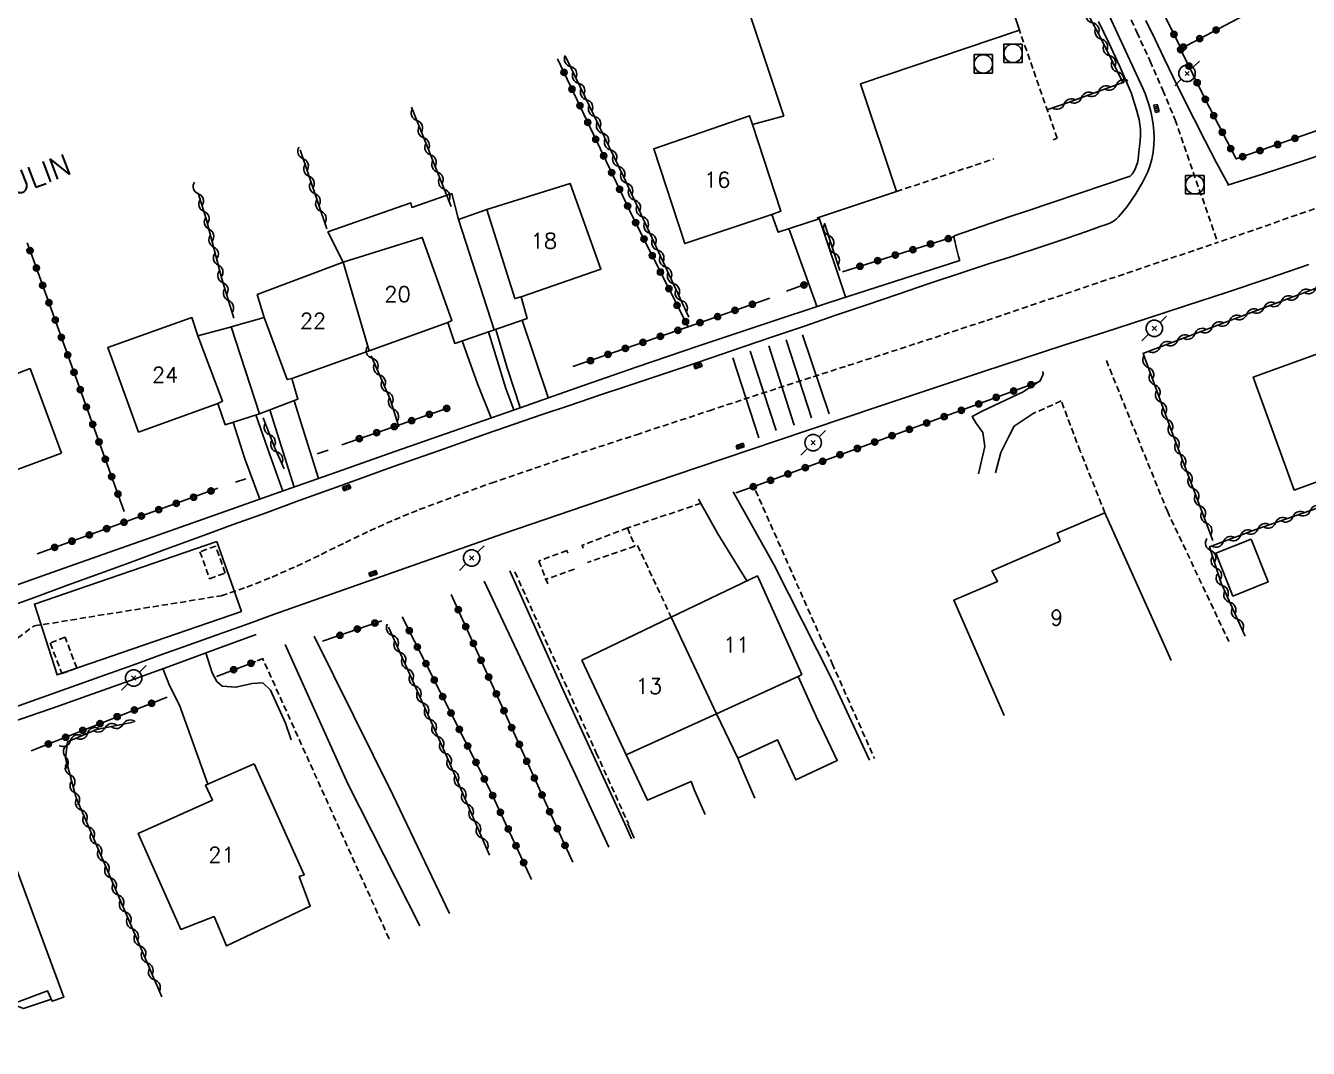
# Model space of a CAD drawing. Header units: millimetres. Extents: x 157000 to 158001, y 157000 to 158002.
# Drawn here: x 157715.7 to 157819.8, y 157802.9 to 157885.9 of the extents above; entities that cross this region are included whole.
import ezdxf
from ezdxf.enums import TextEntityAlignment as Align

# ---------------------------------------------------------------- set-up
doc = ezdxf.new("R2010")
doc.units = ezdxf.units.MM
doc.linetypes.add('DASHED', pattern=[0.75, 0.5, -0.25])
doc.layers.get('0').update_dxf_attribs({"linetype": 'CONTINUOUS'})
for name, color, linetype in [('W0001', 6, 'DASHED'), ('W0008', 7, 'CONTINUOUS'), ('W0014', 7, 'CONTINUOUS'), ('W0016', 2, 'CONTINUOUS'), ('W0017', 7, 'CONTINUOUS'), ('W0101', 7, 'CONTINUOUS'), ('W0104', 1, 'CONTINUOUS'), ('W0112', 1, 'DASHED'), ('W0310', 3, 'CONTINUOUS'), ('W0323', 7, 'CONTINUOUS'), ('W0401', 7, 'CONTINUOUS'), ('W0420', 7, 'CONTINUOUS'), ('W0473', 7, 'CONTINUOUS'), ('W0989', 7, 'CONTINUOUS'), ('W0991', 7, 'CONTINUOUS'), ('W1102', 7, 'CONTINUOUS')]:
    doc.layers.add(name, color=color, linetype=linetype)
doc.styles.get("Standard").update_dxf_attribs({"font": 'romans.shx', "width": 0.85})

# ---------------------------------------------------------------- blocks, each defined once
blk = doc.blocks.new('T401')
for p, q in [((-0.3, 0.3), (0, 0.3)), ((-0.3, -0.25), (-0.3, 0.3)), ((-0.3, 0.15), (0, 0.15)), ((-0.3, 0), (0, 0)), ((0, 0.3), (0, -0.25)), ((-0.3, -0.15), (0, -0.15)), ((-0.3, -0.25), (-0.3, -0.3)), ((-0.3, -0.3), (0, -0.3)), ((0, -0.3), (0, -0.25))]:
    blk.add_line(p, q)
blk = doc.blocks.new('T473')
for p, q in [((-0.166667, 0.166667), (0.166667, -0.166667)), ((-0.166667, -0.166667), (0.166667, 0.166667)), ((0.500001, 0.500001), (1.000002, 1.000002)), ((-1.000002, -1.000002), (-0.500001, -0.500001))]:
    blk.add_line(p, q)
blk.add_ellipse((0, 0), major_axis=(0.471405, 0.471405), ratio=1, start_param=5.4977871438, end_param=11.780972451)
blk = doc.blocks.new('T420')
for p, q in [((0.75, 0.75), (-0.75, 0.75)), ((-0.75, 0.75), (-0.75, -0.75)), ((0.75, 0.75), (0.75, -0.75)), ((0.75, -0.75), (-0.75, -0.75))]:
    blk.add_line(p, q)
blk.add_ellipse((0, 0), major_axis=(-0.53, 0.53), ratio=1, start_param=3.926991, end_param=10.210176)
blk = doc.blocks.new('t310o')
at = {"color": 0, "linetype": 'Continuous'}
for centre, start, end in [((-0.5, 0.38), 216.8699, 323.1304), ((0.5, -0.37), 36.8699, 143.1303)]:
    blk.add_arc(centre, 0.625, start, end, dxfattribs=at)
blk = doc.blocks.new('t323o')
at = {"color": 0, "linetype": 'Continuous'}
for radius in [0.25, 0.15]:
    blk.add_circle((0, 0), radius, dxfattribs=at)

msp = doc.modelspace()

# ---------------------------------------------------------------- linework, layer by layer
at = {"layer": 'W0001'}
for points in [[(157881.19, 157896.43), (157872.08, 157892.38), (157870.18, 157891.53), (157868.28, 157890.67), (157866.38, 157889.82), (157864.48, 157888.96), (157862.59, 157888.1), (157860.68, 157887.25), (157858.78, 157886.41), (157856.87, 157885.57), (157852.61, 157883.7), (157848.33, 157881.83), (157844.05, 157880.01), (157839.73, 157878.24), (157835.08, 157876.43), (157830.4, 157874.67), (157825.7, 157872.97), (157821, 157871.29), (157812.43, 157868.32)], [(157804.79, 157887.74), (157805.87, 157885.39), (157806.95, 157883.04), (157807.99, 157880.67), (157808.98, 157878.28), (157812.43, 157868.32)], [(157712.03, 157833.99), (157716.39, 157837.2), (157731.57, 157839.65), (157733.66, 157840.35), (157735.7, 157841.17), (157737.71, 157842.06), (157739.69, 157843.01), (157741.65, 157843.97), (157743.63, 157844.92), (157745.63, 157845.82), (157747.65, 157846.65), (157753.48, 157848.8), (157759.36, 157850.8), (157765.26, 157852.72), (157771.16, 157854.66), (157773.97, 157855.59), (157776.79, 157856.51), (157779.61, 157857.42), (157782.43, 157858.33), (157785.25, 157859.23), (157788.07, 157860.15), (157790.89, 157861.07), (157793.7, 157862), (157812.43, 157868.32)]]:
    msp.add_lwpolyline(points, dxfattribs=at)
at = {"layer": 'W0008'}
msp.add_lwpolyline([(157813.3, 157872.99), (157812.35, 157874.78), (157811.42, 157876.58), (157810.49, 157878.39), (157809.58, 157880.2), (157808.83, 157881.73), (157808.08, 157883.25), (157807.35, 157884.78), (157806.61, 157886.32)], dxfattribs=at)
at = {"layer": 'W0014'}
for points in [[(157802.76, 157886.24), (157803.64, 157884.46), (157804.48, 157882.66), (157805.26, 157880.84), (157805.43, 157880.4), (157805.58, 157879.96), (157805.72, 157879.52), (157805.85, 157879.07), (157805.96, 157878.69), (157806.05, 157878.3), (157806.13, 157877.9), (157806.18, 157877.5), (157806.18, 157877.04), (157806.15, 157876.58), (157806.1, 157876.12), (157806.04, 157875.66), (157806.01, 157875.37), (157805.97, 157875.08), (157805.92, 157874.79), (157805.83, 157874.5), (157805.74, 157874.28), (157805.62, 157874.07), (157805.49, 157873.87), (157805.34, 157873.69)], [(157803.62, 157886.75), (157804.98, 157883.83), (157806.34, 157880.89)], [(157806.34, 157880.89), (157806.54, 157880.42), (157806.72, 157879.93), (157806.87, 157879.44), (157807, 157878.94), (157807.11, 157878.42), (157807.2, 157877.89), (157807.26, 157877.36), (157807.28, 157876.83), (157807.25, 157876.24), (157807.19, 157875.65), (157807.08, 157875.07), (157806.93, 157874.5), (157806.76, 157874.05), (157806.56, 157873.62), (157806.34, 157873.19), (157806.1, 157872.78), (157805.78, 157872.26), (157805.44, 157871.75), (157805.08, 157871.25), (157804.7, 157870.77), (157804.55, 157870.59), (157804.39, 157870.4), (157804.22, 157870.23), (157804.03, 157870.08), (157803.69, 157869.89), (157803.32, 157869.75), (157802.95, 157869.64), (157802.59, 157869.51), (157801.8, 157869.22), (157801.01, 157868.94), (157800.21, 157868.67), (157799.42, 157868.39), (157798.44, 157868.07), (157797.46, 157867.74), (157796.47, 157867.43), (157795.49, 157867.11), (157794.51, 157866.8), (157793.52, 157866.48), (157792.54, 157866.16), (157791.56, 157865.84), (157789.03, 157864.99), (157786.5, 157864.13), (157783.97, 157863.27), (157781.44, 157862.41), (157778.91, 157861.54), (157776.38, 157860.68), (157773.85, 157859.81), (157771.33, 157858.95), (157769.04, 157858.18), (157766.76, 157857.42), (157764.48, 157856.65), (157762.2, 157855.89), (157759.91, 157855.12), (157757.63, 157854.35), (157755.35, 157853.57), (157753.08, 157852.79), (157749.28, 157851.45), (157745.48, 157850.1), (157741.69, 157848.74), (157737.91, 157847.37), (157735.22, 157846.39), (157732.53, 157845.42), (157729.85, 157844.43), (157727.17, 157843.45), (157724.48, 157842.47), (157721.8, 157841.48), (157719.11, 157840.5), (157716.43, 157839.52), (157711.41, 157837.71)], [(157821.71, 157875.72), (157818.89, 157874.77), (157816.07, 157873.86), (157813.24, 157872.98)], [(157791.04, 157868.85), (157792.53, 157869.37), (157794.02, 157869.88), (157795.51, 157870.39), (157797, 157870.9), (157799.08, 157871.6), (157801.17, 157872.3), (157803.25, 157873), (157805.34, 157873.69)], [(157791.52, 157866.85), (157791.41, 157867.18), (157791.31, 157867.51), (157791.23, 157867.84), (157791.15, 157868.18), (157791.12, 157868.34), (157791.09, 157868.51), (157791.06, 157868.68), (157791.04, 157868.85)], [(157693.57, 157832.79), (157698.52, 157834.6), (157703.47, 157836.4), (157708.42, 157838.18), (157713.38, 157839.96), (157717.9, 157841.57), (157722.43, 157843.17), (157726.96, 157844.76), (157731.48, 157846.36), (157736.21, 157848.03), (157740.94, 157849.69), (157745.67, 157851.35), (157750.4, 157853.01), (157755.37, 157854.75), (157760.35, 157856.5), (157765.33, 157858.23), (157770.32, 157859.94), (157775.61, 157861.7), (157780.9, 157863.44), (157786.2, 157865.16), (157791.52, 157866.85)], [(157712.68, 157829.85), (157716.25, 157831.12), (157719.82, 157832.4), (157722.11, 157833.21), (157724.39, 157834.03), (157726.68, 157834.85), (157728.96, 157835.67), (157731.25, 157836.49), (157733.54, 157837.3), (157735.82, 157838.12), (157738.11, 157838.93), (157743.57, 157840.86), (157749.03, 157842.78), (157754.5, 157844.69), (157759.97, 157846.58), (157768.3, 157849.42), (157776.64, 157852.23), (157784.99, 157855.03), (157793.34, 157857.81), (157796.65, 157858.9), (157799.96, 157859.98), (157803.28, 157861.05), (157806.6, 157862.12), (157809.91, 157863.2), (157813.22, 157864.29), (157816.53, 157865.39), (157819.83, 157866.52)], [(157713.88, 157829.15), (157716.15, 157829.93), (157718.43, 157830.72), (157720.69, 157831.52), (157724.13, 157832.75), (157727.56, 157833.99), (157730.99, 157835.25), (157734.41, 157836.51)]]:
    msp.add_lwpolyline(points, dxfattribs=at)
at = {"layer": 'W0016'}
for points in [[(157776.01, 157859.93), (157778.08, 157853.49)], [(157779.48, 157854.08), (157777.41, 157860.42)], [(157778.73, 157860.83), (157780.91, 157854.4)], [(157773.09, 157858.97), (157775.21, 157852.46)], [(157776.61, 157853.05), (157774.5, 157859.49)]]:
    msp.add_lwpolyline(points, dxfattribs=at)
msp.add_lwpolyline([(157731.21, 157844.04), (157716.41, 157838.97), (157718.26, 157833.23), (157733.21, 157838.38)], close=True, dxfattribs=at)
at = {"layer": 'W0017'}
for points in [[(157780.08, 157870.36), (157782.25, 157863.82)], [(157779.94, 157863.07), (157777.64, 157869.44)], [(157758.11, 157855.74), (157756, 157862.01)], [(157753.25, 157861.07), (157754.68, 157856.48), (157755.32, 157854.75)], [(157755.83, 157854.93), (157754.79, 157858.15), (157753.85, 157861.27)], [(157751.13, 157860.34), (157752.36, 157856.86), (157753.47, 157854.1)], [(157793.03, 157849.55), (157793.55, 157851.77), (157793.38, 157852.89), (157792.8, 157853.69), (157792.5, 157854.19), (157793.32, 157854.64), (157796.64, 157856.2), (157798.03, 157857.09), (157798.27, 157857.62), (157798.24, 157857.85)], [(157735.52, 157854.74), (157737.49, 157848.47)], [(157737.48, 157855.48), (157739.48, 157849.17)], [(157732.54, 157853.73), (157733.48, 157850.76), (157734.7, 157847.49)], [(157736.58, 157848.15), (157735.48, 157851.16), (157734.37, 157854.33)], [(157797.47, 157854.43), (157795.93, 157853.41), (157795.54, 157852.69), (157794.83, 157851.28), (157794.4, 157849.62)], [(157774.23, 157840.85), (157771.88, 157844.68), (157770.3, 157847.48)], [(157773.12, 157848.09), (157776.45, 157842.13), (157781.07, 157832.99), (157784.19, 157826.31)], [(157764.88, 157819.93), (157764.33, 157821.14), (157759.21, 157832.23), (157754.99, 157841.66)], [(157752.92, 157840.83), (157760.33, 157825.12), (157763.04, 157819.25)], [(157739.11, 157836.38), (157745.49, 157823.49), (157750.09, 157813.86)], [(157730.33, 157835.02), (157730.85, 157833.39), (157731.21, 157832.69), (157731.65, 157832.3), (157732.77, 157832.23), (157734.08, 157832.54), (157734.96, 157832.59), (157735.57, 157831.99), (157736.78, 157829.32), (157737.24, 157827.95)], [(157747.69, 157812.86), (157741.86, 157824.38), (157736.77, 157835.7)], [(157730.48, 157824.37), (157728.19, 157830.77), (157727.38, 157832.36), (157726.83, 157833.75)]]:
    msp.add_lwpolyline(points, dxfattribs=at)
at = {"layer": 'W0101'}
for points in [[(157792.58, 157896.88), (157773.32, 157890.35), (157777.22, 157878.58), (157777.17, 157878.58), (157774.69, 157877.88)], [(157776.25, 157870.6), (157776.77, 157869.15), (157780.1, 157870.25), (157779.96, 157870.32), (157786.37, 157872.45), (157783.45, 157881.2), (157796.34, 157885.56), (157792.58, 157896.88)], [(157774.69, 157877.88), (157774.43, 157878.6), (157766.67, 157875.93), (157769.19, 157868.23), (157776.25, 157870.6)], [(157743.57, 157859.52), (157749.95, 157861.82), (157750.29, 157861.98), (157747.89, 157868.73), (157741.47, 157866.71)], [(157741.47, 157866.71), (157734.5, 157864.09), (157735.07, 157862.24), (157736.93, 157857.19), (157737.3, 157857.27), (157743.57, 157859.52)], [(157803.29, 157846.37), (157799.4, 157844.74), (157799.64, 157844.08), (157794.12, 157841.68), (157794.57, 157840.82), (157791.02, 157839.29), (157795.12, 157829.92)], [(157808.67, 157834.4), (157808.12, 157835.6), (157803.29, 157846.37)], [(157771.77, 157830.08), (157778.38, 157833.1), (157778.68, 157833.26), (157775.08, 157841.26), (157768.09, 157837.9)], [(157771.77, 157830.08), (157764.44, 157826.73), (157760.85, 157834.42), (157768.09, 157837.9)]]:
    msp.add_lwpolyline(points, dxfattribs=at)
for points in [[(157753.14, 157871), (157755.39, 157863.77), (157755.92, 157863.9), (157762.39, 157866.14), (157759.89, 157873.11)], [(157724.86, 157852.92), (157731.29, 157855.24), (157731.67, 157855.43), (157729.68, 157860.74), (157729.19, 157862.23), (157722.36, 157859.8)], [(157830.54, 157862.9), (157815.31, 157857.38), (157818.64, 157848.23), (157825.83, 157850.83), (157825.46, 157852.09), (157833.42, 157855.01)], [(157718.62, 157851.21), (157712.08, 157848.82), (157711.77, 157848.71), (157709.14, 157855.43), (157716.06, 157858.09)], [(157734.24, 157826.02), (157730.3, 157824.29), (157730.86, 157823.05), (157724.83, 157820.37), (157728.29, 157812.57), (157730.99, 157813.61), (157732.01, 157811.24), (157738.8, 157814.46), (157737.9, 157816.86), (157738.31, 157817.01)], [(157714.55, 157818.57), (157703.37, 157814.33), (157704.92, 157809.98), (157704.23, 157809.72), (157705.13, 157807.14), (157705.94, 157807.4), (157707.64, 157802.92), (157708.61, 157803.3), (157708.16, 157804.1), (157717.48, 157807.58), (157717.86, 157806.75), (157718.8, 157807.07)]]:
    msp.add_lwpolyline(points, close=True, dxfattribs=at)
at = {"layer": 'W0104'}
for points in [[(157753.14, 157871), (157750.84, 157870.17), (157750.29, 157872.29), (157747.05, 157871.17), (157746.97, 157871.53), (157740.23, 157869.17), (157741.47, 157866.71)], [(157753.71, 157861.23), (157750.84, 157870.17)], [(157749.95, 157861.82), (157750.52, 157860.13), (157756.39, 157862.14), (157755.92, 157863.9)], [(157735.07, 157862.24), (157732.37, 157861.46), (157732.41, 157861.46), (157729.68, 157860.74)], [(157749.95, 157861.82), (157750.29, 157861.98)], [(157732.37, 157861.46), (157734.67, 157854.42)], [(157731.29, 157855.24), (157731.9, 157853.53), (157734.67, 157854.42), (157737.79, 157855.6), (157737.3, 157857.27)], [(157774.87, 157823.23), (157773.9, 157825.46), (157773.49, 157826.46), (157776.72, 157827.96), (157778.21, 157824.7), (157781.57, 157826.27), (157780.01, 157829.53), (157779.98, 157829.55), (157778.38, 157833.1)], [(157773.49, 157826.46), (157771.77, 157830.08)], [(157764.44, 157826.73), (157766.17, 157823.06), (157769.71, 157824.58), (157770.02, 157823.8), (157770.84, 157821.9)], [(157714.62, 157806.51), (157715.54, 157806.15), (157717.79, 157806.91)]]:
    msp.add_lwpolyline(points, dxfattribs=at)
msp.add_lwpolyline([(157815.15, 157844.24), (157816.53, 157840.77), (157813.67, 157839.62), (157812.28, 157843.1)], close=True, dxfattribs=at)
at = {"layer": 'W0112'}
for points in [[(157799.08, 157876.64), (157799.41, 157876.78), (157796.34, 157885.56)], [(157786.37, 157872.45), (157794.28, 157875.11)], [(157803.4, 157858.75), (157808.35, 157846.51), (157813.34, 157835.94)], [(157801.28, 157851.37), (157799.74, 157855.46), (157797.47, 157854.44)], [(157803.29, 157846.37), (157801.3, 157851.35)], [(157774.93, 157848.2), (157781.15, 157834.15), (157784.59, 157826.44)], [(157770.52, 157847.16), (157764.54, 157845.15), (157765.15, 157843.67), (157761.29, 157842.36)], [(157764.54, 157845.15), (157760.84, 157843.72), (157760.96, 157843.52)], [(157759.71, 157843.1), (157759.63, 157843.32), (157757.35, 157842.47), (157758.08, 157840.58)], [(157765.36, 157843.73), (157768.09, 157837.9)], [(157755.41, 157841.58), (157762.01, 157826.9), (157764.62, 157821.14)], [(157760.23, 157841.8), (157757.83, 157840.96)], [(157745.19, 157811.82), (157734.94, 157834.55), (157734.38, 157834.32)]]:
    msp.add_lwpolyline(points, dxfattribs=at)
for points in [[(157731.9, 157841.49), (157731.12, 157843.68), (157729.85, 157843.22), (157730.63, 157841.03)], [(157719.86, 157833.79), (157718.9, 157836.28), (157717.7, 157835.81), (157718.65, 157833.33)]]:
    msp.add_lwpolyline(points, close=True, dxfattribs=at)
at = {"layer": 'W0310'}
for points in [[(157799.93, 157890.51), (157802.89, 157885), (157804.74, 157881.3), (157802.74, 157880.58), (157800.31, 157879.67), (157798.56, 157879.09)], [(157759.52, 157883.42), (157764.22, 157873.66), (157769.53, 157862.25)], [(157863.74, 157881.8), (157852.91, 157877.39), (157844.81, 157873.81), (157837.53, 157871.4), (157833.45, 157869.81), (157826.75, 157866.99), (157814.22, 157862.29), (157806.37, 157859.32)], [(157747.01, 157879.3), (157750.23, 157871.24)], [(157740.15, 157869.43), (157737.97, 157875.85)], [(157729.7, 157872.32), (157730.36, 157870.25), (157731.61, 157865.36), (157732.6, 157862.18)], [(157780.54, 157869.88), (157781.18, 157867.86), (157781.77, 157866.04)], [(157743.74, 157859.11), (157745.29, 157855.61), (157746, 157853.36)], [(157806.38, 157859.32), (157808.79, 157852.74), (157812.05, 157844.13)], [(157734.98, 157854.1), (157735.9, 157851.7), (157736.68, 157849.95)], [(157833.63, 157851.58), (157821.21, 157847.01), (157815.52, 157845.02), (157811.77, 157843.61), (157812.71, 157840.67), (157814.62, 157836.47), (157814.66, 157836.38)], [(157745.15, 157837.11), (157749.83, 157826.72), (157753.34, 157818.6)], [(157724.42, 157829.38), (157721.44, 157828.8), (157719.11, 157827.79), (157718.95, 157826.46), (157719.8, 157823.24), (157726.75, 157807.1)]]:
    msp.add_lwpolyline(points, dxfattribs=at)
at = {"layer": 'W0323'}
for points in [[(157893.15, 157924.77), (157884.63, 157918.99), (157869.74, 157909.57), (157867.23, 157913.73), (157855.54, 157908.02), (157829.36, 157894.55), (157809.46, 157884.06), (157801.94, 157899.05), (157796.72, 157909.66), (157797.57, 157910.16), (157792.38, 157920.58), (157791.3, 157920.91), (157790.12, 157922.99), (157783.07, 157936.6), (157777.12, 157945.6)], [(157809.41, 157884.01), (157811.42, 157879.96), (157813.94, 157875.1), (157828.61, 157880.25)], [(157758.87, 157883.21), (157764.98, 157870.37), (157769.46, 157861.48), (157776.09, 157863.8)], [(157723.69, 157846.49), (157716.23, 157867.22), (157715.84, 157868.28)], [(157781.98, 157865.94), (157791.01, 157868.78)], [(157777.44, 157864.38), (157779.06, 157864.95)], [(157760.12, 157858.25), (157769.46, 157861.48)], [(157797.76, 157856.95), (157789.6, 157853.95), (157774.96, 157848.58), (157773.33, 157848)], [(157741.36, 157851.91), (157750.11, 157854.93)], [(157739.36, 157851.17), (157740.24, 157851.46)], [(157716.64, 157843.05), (157723.65, 157845.6), (157731.31, 157848.37)], [(157732.73, 157848.88), (157733.56, 157849.13)], [(157750.24, 157839.76), (157759.26, 157819.85), (157760.1, 157818.03)], [(157744.6, 157837.62), (157739.79, 157835.96)], [(157746.26, 157837.93), (157753.43, 157823.79), (157756.75, 157816.63)], [(157734.38, 157834.32), (157731.19, 157833.1)], [(157727.2, 157831.43), (157716.16, 157827.07)], [(157764.58, 157821.13), (157765.08, 157819.99)]]:
    msp.add_lwpolyline(points, dxfattribs=at)
at = {"layer": 'W1102'}
for points in [[(157774.69, 157877.88), (157776.99, 157870.85), (157776.25, 157870.6)], [(157741.47, 157866.71), (157743.57, 157859.52)], [(157768.09, 157837.9), (157771.77, 157830.08)]]:
    msp.add_lwpolyline(points, dxfattribs=at)

# ---------------------------------------------------------------- block references
at = {"layer": 'W0310'}
for p, rotation in [((157802.28, 157886.14), 298.2864813166974), ((157802.98, 157884.82), 296.5464506647962), ((157803.65, 157883.48), 296.5464506647962), ((157759.92, 157882.59), 295.724561057824), ((157804.32, 157882.14), 296.5464506647962), ((157760.57, 157881.24), 295.724561057824), ((157804.21, 157881.11), 199.8404368974231), ((157761.22, 157879.89), 295.724561057824), ((157801.39, 157880.08), 200.4913393481824), ((157802.79, 157880.6), 199.8404368974231), ((157799.98, 157879.56), 198.5328902304871), ((157747.45, 157878.21), 291.7536421163425), ((157761.87, 157878.54), 295.724561057824), ((157748, 157876.81), 291.7536421163425), ((157762.52, 157877.18), 295.724561057824), ((157763.17, 157875.83), 295.724561057824), ((157738.22, 157875.12), 108.7573305454226), ((157748.56, 157875.42), 291.7536421163425), ((157763.83, 157874.48), 295.724561057824), ((157738.7, 157873.7), 108.7573305454226), ((157749.12, 157874.03), 291.7536421163425), ((157749.67, 157872.63), 291.7536421163425), ((157764.47, 157873.13), 294.9560994502073), ((157729.71, 157872.27), 287.7296159870781), ((157739.18, 157872.28), 108.7573305454226), ((157765.1, 157871.77), 294.9560994502073), ((157730.17, 157870.84), 287.7296159870781), ((157739.67, 157870.86), 108.7573305454226), ((157765.74, 157870.41), 294.9560994502073), ((157730.58, 157869.4), 284.3912586448818), ((157766.37, 157869.05), 294.9560994502073), ((157780.86, 157868.89), 287.5905433597032), ((157730.95, 157867.95), 284.3912586448818), ((157767, 157867.69), 294.9560994502073), ((157781.31, 157867.46), 287.933777199294), ((157731.32, 157866.49), 284.3912586448818), ((157767.63, 157866.33), 294.9560994502073), ((157731.71, 157865.05), 287.3067313911378), ((157768.27, 157864.97), 294.9560994502073), ((157820.41, 157864.61), 200.575597183604), ((157732.16, 157863.61), 287.3067313911378), ((157768.9, 157863.61), 294.9560994502073), ((157817.6, 157863.56), 200.575597183604), ((157819, 157864.08), 200.575597183604), ((157814.79, 157862.5), 200.575597183604), ((157816.19, 157863.03), 200.575597183604), ((157811.98, 157861.44), 200.7293536420918), ((157813.39, 157861.97), 200.7293536420918), ((157809.18, 157860.38), 200.7293536420918), ((157810.58, 157860.91), 200.7293536420918), ((157743.81, 157858.93), 293.9883122515387), ((157807.77, 157859.85), 200.7293536420918), ((157806.8, 157858.18), 290.0774348541127), ((157744.42, 157857.56), 293.9883122515387), ((157807.31, 157856.77), 290.0774348541127), ((157745.03, 157856.19), 293.9883122515387), ((157745.55, 157854.79), 287.3438789166631), ((157807.83, 157855.36), 290.0774348541127), ((157808.34, 157853.96), 290.0774348541127), ((157735.51, 157852.71), 291.0039645551452), ((157808.86, 157852.55), 290.7453750338728), ((157736.07, 157851.32), 294.1051060749054), ((157809.39, 157851.14), 290.7453750338728), ((157809.92, 157849.74), 290.7453750338728), ((157810.46, 157848.34), 290.7453750338728), ((157810.99, 157846.94), 290.7453750338728), ((157811.52, 157845.53), 290.7453750338728), ((157818.54, 157846.07), 199.2644803626601), ((157819.95, 157846.56), 199.2644803626601), ((157815.71, 157845.08), 199.2644803626601), ((157817.12, 157845.57), 199.2644803626601), ((157811.86, 157843.33), 287.6677712137879), ((157812.89, 157844.03), 200.4890757222631), ((157814.3, 157844.56), 200.4890757222631), ((157812.32, 157841.9), 287.6677712137879), ((157812.8, 157840.48), 294.5406790027616), ((157813.42, 157839.11), 294.5406790027616), ((157814.04, 157837.75), 294.5406790027616), ((157745.46, 157836.44), 294.2392089674185), ((157746.07, 157835.07), 294.2392089674185), ((157746.69, 157833.7), 294.2392089674185), ((157747.3, 157832.33), 294.2392089674185), ((157747.92, 157830.96), 294.2392089674185), ((157723.62, 157829.23), 190.9767781875667), ((157748.54, 157829.6), 294.2392089674185), ((157720.73, 157828.49), 203.453552974379), ((157722.15, 157828.94), 190.9767781875667), ((157749.15, 157828.23), 294.2392089674185), ((157719.35, 157827.9), 203.453552974379), ((157718.96, 157826.56), 263.0016972957441), ((157749.77, 157826.86), 294.2392089674185), ((157750.36, 157825.48), 293.3516464600701), ((157719.31, 157825.11), 284.7339190009882), ((157719.69, 157823.66), 284.7339190009882), ((157750.96, 157824.11), 293.3516464600701), ((157751.55, 157822.73), 293.3516464600701), ((157720.22, 157822.26), 293.3092065096498), ((157752.15, 157821.35), 293.3516464600701), ((157720.81, 157820.88), 293.3092065096498), ((157721.41, 157819.5), 293.3092065096498), ((157752.74, 157819.98), 293.3516464600701), ((157722, 157818.12), 293.3092065096498), ((157722.59, 157816.75), 293.3092065096498), ((157723.19, 157815.37), 293.3092065096498), ((157723.78, 157813.99), 293.3092065096498), ((157724.37, 157812.61), 293.3092065096498), ((157724.97, 157811.24), 293.3092065096498), ((157725.56, 157809.86), 293.3092065096498), ((157726.15, 157808.48), 293.3092065096498)]:
    msp.add_blockref('t310o', p, dxfattribs=dict(at, rotation=rotation))
at = {"layer": 'W0323'}
for p, rotation in [((157812.31, 157885.56), 207.7872456018543), ((157808.88, 157885.21), 116.649096132787), ((157810.98, 157884.87), 207.7872456018543), ((157809.43, 157883.97), 296.3895756176436), ((157809.65, 157884.17), 207.7872456018543), ((157810.1, 157882.63), 296.3895756176436), ((157759.39, 157882.12), 295.4577426585256), ((157760.03, 157880.76), 295.4577426585256), ((157810.77, 157881.28), 296.3895756176436), ((157760.68, 157879.41), 295.4577426585256), ((157811.43, 157879.94), 297.3473094259297), ((157812.12, 157878.61), 297.3473094259297), ((157761.32, 157878.06), 295.4577426585256), ((157812.81, 157877.27), 297.3473094259297), ((157761.97, 157876.7), 295.4577426585256), ((157817.29, 157876.27), 19.33212483196496), ((157818.7, 157876.77), 19.33212483196496), ((157762.61, 157875.35), 295.4577426585256), ((157813.5, 157875.94), 297.3473094259297), ((157814.46, 157875.28), 19.33212483196496), ((157815.87, 157875.78), 19.33212483196496), ((157763.26, 157873.99), 295.4577426585256), ((157763.9, 157872.64), 295.4577426585256), ((157764.55, 157871.28), 295.4577426585256), ((157765.2, 157869.93), 296.7065219501629), ((157765.88, 157868.59), 296.7065219501629), ((157789.13, 157868.19), 17.48514925655908), ((157790.57, 157868.64), 17.48514925655908), ((157716.06, 157867.66), 110.3437190191562), ((157766.55, 157867.25), 296.7065219501629), ((157784.84, 157866.84), 17.48514925655908), ((157786.27, 157867.29), 17.48514925655908), ((157787.7, 157867.74), 17.48514925655908), ((157716.58, 157866.25), 109.8137572559357), ((157767.22, 157865.91), 296.7065219501629), ((157783.41, 157866.39), 17.48514925655908), ((157717.08, 157864.84), 109.8137572559357), ((157778.86, 157864.87), 19.1433122917318), ((157767.9, 157864.57), 296.7065219501629), ((157717.59, 157863.43), 109.8137572559357), ((157768.57, 157863.23), 296.7065219501629), ((157773.26, 157862.81), 19.34735621099205), ((157774.68, 157863.31), 19.34735621099205), ((157718.1, 157862.02), 109.8137572559357), ((157769.25, 157861.89), 296.7065219501629), ((157770.43, 157861.82), 19.34735621099205), ((157771.85, 157862.31), 19.34735621099205), ((157718.61, 157860.61), 109.8137572559357), ((157767.21, 157860.7), 19.04205556325345), ((157768.63, 157861.19), 19.04205556325345), ((157764.37, 157859.72), 19.04205556325345), ((157765.79, 157860.21), 19.04205556325345), ((157719.12, 157859.2), 109.8137572559357), ((157761.54, 157858.74), 19.04205556325345), ((157762.96, 157859.23), 19.04205556325345), ((157719.63, 157857.78), 109.8137572559357), ((157720.13, 157856.37), 109.8137572559357), ((157797.28, 157856.77), 200.164587544835), ((157794.46, 157855.74), 200.164587544835), ((157795.87, 157856.26), 200.164587544835), ((157720.64, 157854.96), 109.8137572559357), ((157748.45, 157854.36), 19.07504381884709), ((157749.87, 157854.85), 19.07504381884709), ((157791.64, 157854.7), 200.164587544835), ((157793.05, 157855.22), 200.164587544835), ((157721.15, 157853.55), 109.8137572559357), ((157745.61, 157853.38), 19.07504381884709), ((157747.03, 157853.87), 19.07504381884709), ((157788.83, 157853.67), 200.1526331710623), ((157790.24, 157854.19), 200.164587544835), ((157742.78, 157852.4), 19.07504381884709), ((157744.2, 157852.89), 19.07504381884709), ((157786.01, 157852.64), 200.1526331710623), ((157787.42, 157853.15), 200.1526331710623), ((157721.66, 157852.14), 109.8137572559357), ((157783.2, 157851.6), 200.1526331710623), ((157784.6, 157852.12), 200.1526331710623), ((157722.17, 157850.73), 109.8137572559357), ((157780.38, 157850.57), 200.1526331710623), ((157781.79, 157851.09), 200.1526331710623), ((157722.68, 157849.32), 109.8137572559357), ((157777.56, 157849.54), 200.1526331710623), ((157778.97, 157850.05), 200.1526331710623), ((157730.74, 157848.16), 19.84124391397275), ((157774.75, 157848.5), 199.7739781382497), ((157776.15, 157849.02), 200.1526331710623), ((157723.19, 157847.91), 109.8137572559357), ((157727.92, 157847.14), 19.84124391397275), ((157729.33, 157847.65), 19.84124391397275), ((157725.1, 157846.12), 19.84124391397275), ((157726.51, 157846.63), 19.84124391397275), ((157722.28, 157845.1), 19.96473954729053), ((157723.69, 157845.62), 19.84124391397275), ((157719.46, 157844.08), 19.96473954729053), ((157720.87, 157844.59), 19.96473954729053), ((157718.05, 157843.57), 19.96473954729053), ((157750.81, 157838.52), 294.3599742978778), ((157742.62, 157836.94), 199.0505496202392), ((157744.04, 157837.43), 199.0505496202392), ((157746.83, 157836.82), 296.8833488124933), ((157751.42, 157837.15), 294.3599742978778), ((157741.2, 157836.45), 199.0505496202392), ((157752.04, 157835.78), 294.3599742978778), ((157747.5, 157835.48), 296.8833488124933), ((157732.59, 157833.64), 200.8447508138125), ((157733.99, 157834.17), 200.8447508138125), ((157748.18, 157834.15), 296.8833488124933), ((157752.66, 157834.42), 294.3599742978778), ((157748.86, 157832.81), 296.8833488124933), ((157753.28, 157833.05), 294.3599742978778), ((157749.54, 157831.47), 296.8833488124933), ((157753.9, 157831.69), 294.3599742978778), ((157724.53, 157830.38), 201.5459385871185), ((157725.92, 157830.93), 201.5459385871185), ((157723.13, 157829.83), 201.5459385871185), ((157750.22, 157830.13), 296.8833488124933), ((157754.52, 157830.32), 294.3599742978778), ((157720.34, 157828.72), 201.5459385871185), ((157721.74, 157829.28), 201.5459385871185), ((157750.9, 157828.8), 296.8833488124933), ((157755.14, 157828.95), 294.3599742978778), ((157717.55, 157827.62), 201.5459385871185), ((157718.95, 157828.17), 201.5459385871185), ((157751.57, 157827.46), 296.8833488124933), ((157755.76, 157827.59), 294.3599742978778), ((157756.37, 157826.22), 294.3599742978778), ((157752.25, 157826.12), 296.8833488124933), ((157752.93, 157824.78), 296.8833488124933), ((157756.99, 157824.85), 294.3599742978778), ((157753.6, 157823.44), 294.8983495219526), ((157757.61, 157823.49), 294.3599742978778), ((157754.23, 157822.08), 294.8983495219526), ((157758.23, 157822.12), 294.3599742978778), ((157754.86, 157820.72), 294.8983495219526), ((157758.85, 157820.75), 294.3599742978778), ((157755.49, 157819.36), 294.8983495219526), ((157759.47, 157819.39), 294.7351647837716), ((157756.12, 157818), 294.8983495219526)]:
    msp.add_blockref('t323o', p, dxfattribs=dict(at, rotation=rotation))
at = {"layer": 'W0401'}
for p, rotation in [((157807.31, 157879.16), 193.875018855926), ((157770.21, 157858.45), 108.6678352241266), ((157773.73, 157851.64), 288.617139738874), ((157741.7, 157848.56), 109.8482831580016), ((157743.94, 157841.31), 289.4212237589138)]:
    msp.add_blockref('T401', p, dxfattribs=dict(at, rotation=rotation))
at = {"layer": 'W0420'}
for p in [(157795.83, 157883.67), (157793.42, 157882.81), (157810.58, 157873.01)]:
    msp.add_blockref('T420', p, dxfattribs=at)
at = {"layer": 'W0473'}
for p in [(157809.95, 157882.04), (157807.29, 157861.35), (157779.61, 157852.07), (157751.9, 157842.71), (157724.47, 157832.98)]:
    msp.add_blockref('T473', p, dxfattribs=at)

# ---------------------------------------------------------------- texts
at = {"layer": 'W0989'}
msp.add_text('AVENUE DU GRIS MOULIN', height=1.75, rotation=20.5668, dxfattribs=at).set_placement((157691.88, 157863.55))
at = {"layer": 'W0991'}
for s, p in [('16', (157771.82, 157873.41)), ('18', (157757.75, 157868.45)), ('20', (157745.88, 157864.12)), ('22', (157739.02, 157861.95)), ('24', (157727.02, 157857.57)), ('9', (157799.37, 157837.87)), ('11', (157773.37, 157835.67)), ('13', (157766.27, 157832.32)), ('21', (157731.59, 157818.63))]:
    msp.add_text(s, height=1.25, dxfattribs=at).set_placement(p, align=Align.MIDDLE_CENTER)

doc.saveas('drawing.dxf')
